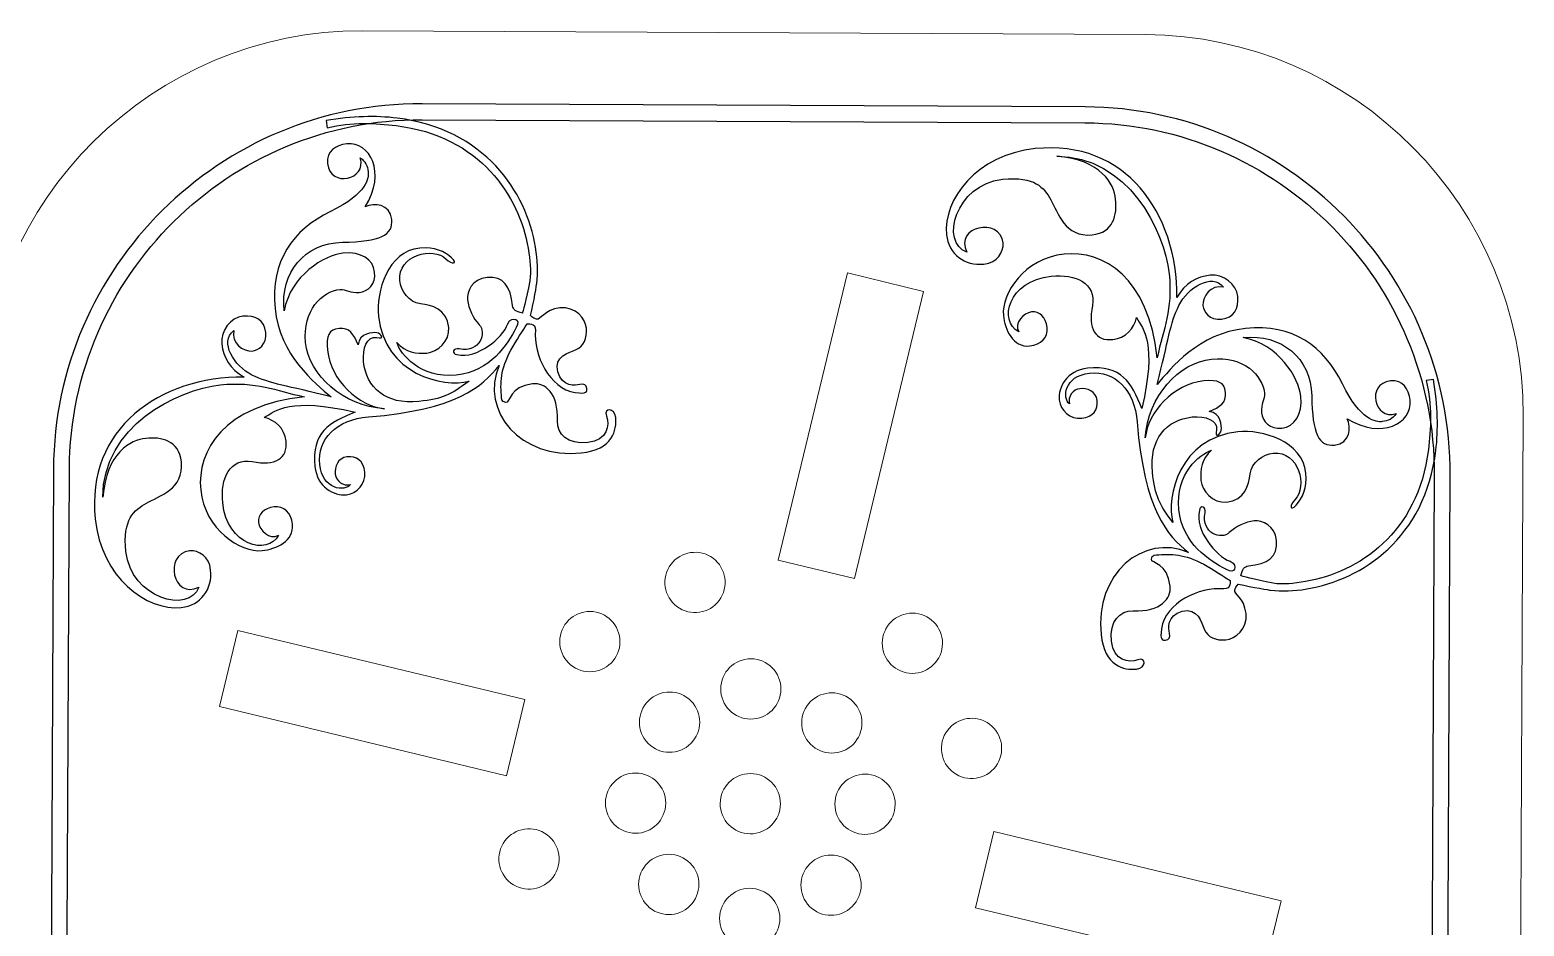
# Model space of a CAD drawing. Header units: millimetres. Extents: x -102 to 244, y -184 to 150.
# Drawn here: x -3.42 to 46.18, y -51.67 to -21.92 of the extents above; entities that cross this region are included whole.
import ezdxf

# ---------------------------------------------------------------- set-up
doc = ezdxf.new("R2010")
doc.units = ezdxf.units.MM
doc.header["$MEASUREMENT"] = 0
doc.layers.add('Layer 1', color=7, linetype='Continuous')

msp = doc.modelspace()

# ---------------------------------------------------------------- linework, layer by layer
at = {"layer": 'Layer 1', "color": 250, "lineweight": 20}
msp.add_open_spline([(-5.1623, -60.4871), (-5.1949, -67.4041), (0.4535, -73.1061), (7.3706, -73.1388), (7.3706, -73.1388), (7.3706, -73.1388), (33.3703, -73.2615), (33.3703, -73.2615), (33.3703, -73.2615), (40.2873, -73.2941), (45.9893, -67.6457), (46.022, -60.7286), (46.022, -60.7286), (46.022, -60.7286), (46.1447, -34.7289), (46.1447, -34.7289), (46.1447, -34.7289), (46.1773, -27.8119), (40.5289, -22.1099), (33.6118, -22.0772), (33.6118, -22.0772), (33.6118, -22.0772), (7.6121, -21.9545), (7.6121, -21.9545), (7.6121, -21.9545), (0.6951, -21.9219), (-5.0069, -27.5703), (-5.0396, -34.4874), (-5.0396, -34.4874), (-5.0396, -34.4874), (-5.1623, -60.4871), (-5.1623, -60.4871)], degree=3, knots=[0, 0, 0, 0, 0.1111111, 0.1111111, 0.1111111, 0.1111111, 0.2222222, 0.2222222, 0.2222222, 0.2222222, 0.3333333, 0.3333333, 0.3333333, 0.3333333, 0.4444444, 0.4444444, 0.4444444, 0.4444444, 0.5555556, 0.5555556, 0.5555556, 0.5555556, 0.6666667, 0.6666667, 0.6666667, 0.6666667, 0.7777778, 0.7777778, 0.7777778, 0.7777778, 1, 1, 1, 1], dxfattribs=at)
at = {"layer": 'Layer 1', "color": 155}
for points, knots in [([(9.5976, -24.3737), (9.5976, -24.3737), (31.6036, -24.4776), (31.6036, -24.4776), (31.6036, -24.4776), (34.9531, -24.4934), (37.9916, -25.8779), (40.1885, -28.0957), (40.1885, -28.0957), (42.3855, -30.3135), (43.7413, -33.365), (43.7255, -36.7144), (43.7255, -36.7144), (43.7255, -36.7144), (43.6216, -58.7204), (43.6216, -58.7204), (43.6216, -58.7204), (43.6058, -62.0698), (42.2213, -65.1083), (40.0035, -67.3053), (40.0035, -67.3053), (37.7857, -69.5023), (34.7342, -70.8581), (31.3848, -70.8423), (31.3848, -70.8423), (31.3848, -70.8423), (9.3788, -70.7384), (9.3788, -70.7384), (9.3788, -70.7384), (6.0294, -70.7226), (2.9909, -69.338), (0.7939, -67.1203), (0.7939, -67.1203), (-1.4031, -64.9025), (-2.7589, -61.851), (-2.7431, -58.5016), (-2.7431, -58.5016), (-2.7431, -58.5016), (-2.6392, -36.4956), (-2.6392, -36.4956), (-2.6392, -36.4956), (-2.6234, -33.1461), (-1.2388, -30.1076), (0.9789, -27.9107), (0.9789, -27.9107), (3.1967, -25.7137), (6.2482, -24.3579), (9.5976, -24.3737)], [0, 0, 0, 0, 0.0769231, 0.0769231, 0.0769231, 0.0769231, 0.1538462, 0.1538462, 0.1538462, 0.1538462, 0.2307692, 0.2307692, 0.2307692, 0.2307692, 0.3076923, 0.3076923, 0.3076923, 0.3076923, 0.3846154, 0.3846154, 0.3846154, 0.3846154, 0.4615385, 0.4615385, 0.4615385, 0.4615385, 0.5384615, 0.5384615, 0.5384615, 0.5384615, 0.6153846, 0.6153846, 0.6153846, 0.6153846, 0.6923077, 0.6923077, 0.6923077, 0.6923077, 0.7692308, 0.7692308, 0.7692308, 0.7692308, 0.8461538, 0.8461538, 0.8461538, 0.8461538, 1, 1, 1, 1]), ([(13.1766, -30.2572), (13.22, -29.8983), (13.1859, -29.5901), (13.1165, -29.1732), (13.1165, -29.1732), (12.9718, -28.3035), (12.5695, -27.3685), (11.8578, -26.6095), (11.8578, -26.6095), (11.1459, -25.8505), (10.1227, -25.2667), (8.7353, -25.0991), (8.7353, -25.0991), (8.0613, -25.0177), (7.2515, -24.9716), (6.4492, -25.1762), (6.4492, -25.1762), (6.4492, -25.1762), (6.4084, -24.9298), (6.4084, -24.9298), (6.4084, -24.9298), (7.285, -24.7838), (8.0685, -24.7669), (8.7648, -24.851), (8.7648, -24.851), (10.2172, -25.0264), (11.2906, -25.6401), (12.0394, -26.4383), (12.0394, -26.4383), (12.7881, -27.2367), (13.2109, -28.2191), (13.363, -29.1324), (13.363, -29.1324), (13.4363, -29.573), (13.4486, -29.96), (13.4026, -30.3415), (13.4026, -30.3415), (13.4026, -30.3415), (13.3105, -30.9667), (13.1989, -31.3997), (13.1989, -31.3997), (13.1989, -31.3997), (13.2553, -31.4794), (13.3927, -31.5242), (13.3927, -31.5242), (13.5302, -31.5702), (13.6493, -31.2082), (14.1743, -31.1534), (14.1743, -31.1534), (14.6991, -31.0991), (15.0181, -31.501), (15.0519, -31.8224), (15.0519, -31.8224), (15.0854, -32.1447), (14.9586, -32.4358), (14.7154, -32.5325), (14.7154, -32.5325), (14.4723, -32.6303), (13.9669, -32.7554), (14.1043, -33.271), (14.1043, -33.271), (14.2427, -33.7874), (14.6949, -33.7294), (14.8354, -33.6894), (14.8354, -33.6894), (14.9762, -33.6511), (15.0553, -33.7161), (15.0663, -33.8225), (15.0663, -33.8225), (15.0774, -33.9301), (15.0622, -34.017), (14.6824, -33.9587), (14.6824, -33.9587), (13.8102, -33.8277), (13.2995, -32.7162), (13.3581, -31.8891), (13.3581, -31.8891), (13.3764, -31.6371), (13.083, -31.6774), (13.083, -31.6772), (13.083, -31.6772), (13.0531, -31.7402), (12.8018, -32.1056), (12.6072, -32.438), (12.6072, -32.438), (12.2318, -33.0819), (12.1813, -33.5617), (12.2315, -34.0445), (12.2315, -34.0445), (12.2425, -34.1516), (12.2071, -34.2764), (12.378, -34.2946), (12.378, -34.2946), (12.5173, -34.3096), (12.4905, -33.7532), (13.2659, -33.6717), (13.2659, -33.6717), (13.6836, -33.6283), (14.1214, -33.9769), (14.0926, -34.9005), (14.0926, -34.9005), (14.0792, -35.3482), (14.4281, -35.6869), (15.0955, -35.6164), (15.0955, -35.6164), (15.7641, -35.547), (15.8193, -35.0353), (15.7167, -34.744), (15.7167, -34.744), (15.6143, -34.4531), (15.989, -34.4628), (16.0225, -34.7844), (16.0225, -34.7844), (16.0654, -35.1982), (15.9288, -35.8558), (14.8786, -35.9647), (14.8786, -35.9647), (12.8721, -36.1731), (11.5092, -34.5782), (12.1534, -33.0636), (12.1534, -33.0636), (11.5924, -33.764), (10.7412, -34.5298), (7.8206, -34.7678), (7.8206, -34.7678), (6.7441, -34.8555), (6.1118, -35.5007), (6.1996, -36.347), (6.1996, -36.347), (6.2876, -37.194), (7.0422, -37.261), (7.2214, -37.0128), (7.2214, -37.0128), (6.9759, -37.0865), (6.739, -36.8939), (6.7154, -36.6671), (6.7154, -36.6671), (6.6919, -36.4408), (6.7921, -36.1295), (7.1022, -36.0963), (7.1022, -36.0963), (7.4122, -36.0644), (7.6576, -36.2199), (7.6973, -36.6016), (7.6973, -36.6016), (7.7368, -36.9832), (7.4338, -37.3166), (7.088, -37.3525), (7.088, -37.3525), (6.6741, -37.3951), (6.1094, -37.104), (6.0378, -36.4122), (6.0378, -36.4122), (5.9211, -35.2908), (6.513, -34.9521), (7.3701, -34.6096), (7.3701, -34.6096), (5.2076, -34.1103), (4.7476, -34.5567), (4.3498, -34.7905), (4.3498, -34.7905), (4.7188, -34.8607), (5.0386, -35.1534), (5.082, -35.5709), (5.082, -35.5709), (5.1439, -36.1675), (4.7214, -36.3929), (3.9591, -36.2539), (3.9591, -36.2539), (3.2233, -36.1208), (2.8939, -36.7976), (2.9796, -37.6222), (2.9796, -37.6222), (3.127, -39.0424), (4.4808, -39.3832), (4.8274, -38.6964), (4.8274, -38.6964), (4.531, -38.8599), (4.1956, -38.5332), (4.1684, -38.2701), (4.1684, -38.2701), (4.1415, -38.0078), (4.348, -37.7938), (4.682, -37.7585), (4.682, -37.7585), (5.0161, -37.7242), (5.2556, -37.9409), (5.2965, -38.3342), (5.2965, -38.3342), (5.3548, -38.8947), (4.7488, -39.1576), (4.2836, -39.2052), (4.2836, -39.2052), (3.5678, -39.279), (2.3846, -38.5105), (2.2475, -37.1913), (2.2475, -37.1913), (2.1133, -35.8969), (3.0229, -34.3798), (5.6894, -34.1029), (5.6894, -34.1029), (4.7273, -33.895), (4.0977, -33.5817), (2.8985, -33.7052), (2.8985, -33.7052), (1.466, -33.8536), (-1.0097, -35.0887), (-1.0007, -37.4383), (-1.0007, -37.4383), (-0.8829, -35.9609), (-0.0773, -35.5339), (0.4238, -35.4816), (0.4238, -35.4816), (0.9368, -35.4284), (1.5334, -35.5415), (1.6084, -36.2629), (1.6084, -36.2629), (1.7032, -37.1756), (0.8572, -37.3909), (0.4482, -37.6315), (0.4482, -37.6315), (0.0393, -37.8729), (-0.3481, -38.1489), (-0.2351, -39.2403), (-0.2351, -39.2403), (-0.074, -40.7899), (1.881, -41.3253), (2.1845, -40.4179), (2.1845, -40.4179), (1.3277, -40.8626), (1.0028, -39.3112), (1.8794, -39.2195), (1.8794, -39.2195), (2.1836, -39.1881), (2.5316, -39.4051), (2.5782, -39.8524), (2.5782, -39.8524), (2.6443, -40.4907), (2.2478, -41.0263), (1.6036, -41.093), (1.6036, -41.093), (0.4464, -41.2135), (-1.0492, -40.1093), (-1.2523, -38.1516), (-1.2523, -38.1516), (-1.5635, -35.156), (0.88, -33.428), (3.6918, -33.4476), (3.6918, -33.4476), (3.2063, -33.1847), (2.996, -32.7852), (2.9501, -32.3432), (2.9501, -32.3432), (2.9044, -31.9018), (3.2452, -31.469), (3.6507, -31.4261), (3.6507, -31.4261), (4.0565, -31.3841), (4.3638, -31.5578), (4.406, -31.9631), (4.406, -31.9631), (4.4481, -32.3684), (4.1664, -32.5615), (3.9575, -32.5821), (3.9575, -32.5821), (3.6533, -32.6138), (3.2603, -32.3112), (3.3447, -31.9043), (3.3447, -31.9043), (2.859, -32.28), (3.3583, -33.0798), (3.9499, -33.3791), (3.9499, -33.3791), (4.5419, -33.6791), (5.126, -33.728), (6.5755, -34.1014), (6.5755, -34.1014), (6.0401, -33.6502), (4.8765, -32.7229), (4.715, -31.1652), (4.715, -31.1652), (4.5532, -29.608), (5.3119, -28.5527), (6.5522, -27.9534), (6.5522, -27.9534), (7.7926, -27.3543), (7.8281, -26.827), (7.8076, -26.6293), (7.8076, -26.6293), (7.7874, -26.4327), (7.7186, -26.2958), (7.5424, -26.1684), (7.5424, -26.1684), (7.7784, -26.9018), (6.5446, -27.1828), (6.4585, -26.3532), (6.4585, -26.3532), (6.4157, -25.9417), (6.7212, -25.7473), (7.097, -25.7084), (7.097, -25.7084), (7.864, -25.6285), (8.421, -26.6465), (7.7117, -27.7965), (7.7117, -27.7965), (7.999, -27.6587), (8.5325, -27.6882), (8.5868, -28.2122), (8.5868, -28.2122), (8.6416, -28.7375), (8.2176, -28.9511), (6.9534, -28.9728), (6.9534, -28.9728), (5.6897, -28.9955), (4.8878, -29.9834), (5.019, -31.248), (5.019, -31.248), (5.2234, -30.0812), (6.3585, -29.3966), (6.9666, -29.3335), (6.9666, -29.3335), (7.5754, -29.2704), (7.9785, -29.5546), (8.0208, -29.9594), (8.0208, -29.9594), (8.063, -30.3651), (7.8108, -30.6084), (7.5124, -30.6392), (7.5124, -30.6392), (7.2144, -30.67), (7.0656, -30.5173), (6.8746, -30.5371), (6.8746, -30.5371), (6.2821, -30.5985), (5.6209, -31.2385), (5.7308, -32.2956), (5.7308, -32.2956), (5.8432, -33.3788), (6.9722, -34.417), (8.3469, -34.4961), (8.3469, -34.4961), (7.5026, -34.4167), (6.5621, -33.567), (6.4573, -32.5577), (6.4573, -32.5577), (6.4077, -32.0808), (6.5062, -31.8657), (6.8403, -31.8304), (6.8403, -31.8304), (7.1744, -31.7963), (7.3302, -32.0212), (7.4761, -32.3796), (7.4761, -32.3796), (7.5068, -31.9784), (7.9627, -31.9565), (8.0974, -31.9774), (8.0974, -31.9774), (8.2325, -31.9995), (8.386, -32.2009), (8.078, -32.1362), (8.078, -32.1362), (7.7696, -32.0721), (7.6105, -32.5116), (7.6547, -32.9401), (7.6547, -32.9401), (7.7432, -33.7908), (8.3783, -34.3729), (9.4919, -34.2568), (9.4919, -34.2568), (10.2791, -34.1751), (10.5425, -34.0391), (11.1578, -33.5772), (11.1578, -33.5772), (10.2952, -33.8246), (8.3473, -33.3379), (8.1494, -31.4294), (8.1494, -31.4294), (8.0639, -30.6063), (8.4563, -29.2761), (9.5179, -29.1647), (9.5179, -29.1647), (10.019, -29.1127), (10.3384, -29.286), (10.5765, -29.4893), (10.5765, -29.4893), (10.8152, -29.6939), (10.575, -29.7072), (10.4001, -29.5318), (10.4001, -29.5318), (9.9651, -29.097), (8.7706, -29.4017), (8.8583, -30.2465), (8.8583, -30.2465), (8.8933, -30.5804), (9.1631, -30.9752), (9.5416, -31.0192), (9.5416, -31.0192), (9.9202, -31.0649), (10.4135, -31.1705), (10.479, -31.8026), (10.479, -31.8026), (10.5262, -32.2561), (10.105, -32.6135), (9.7591, -32.6494), (9.7591, -32.6494), (9.4132, -32.685), (9.0453, -32.6274), (8.7577, -32.2948), (8.7577, -32.2948), (8.883, -32.6918), (9.5345, -33.5056), (10.7273, -33.3804), (10.7273, -33.3804), (11.8742, -33.2618), (12.4151, -32.3815), (12.7214, -31.7986), (12.7214, -31.7986), (12.8024, -31.6458), (12.7816, -31.5643), (12.7064, -31.5348), (12.7064, -31.5348), (12.6312, -31.5068), (12.5107, -31.5079), (12.4443, -31.683), (12.4443, -31.683), (12.2679, -32.1515), (11.4325, -32.8542), (10.7535, -32.7026), (10.7535, -32.7026), (10.568, -32.6615), (10.6214, -32.4757), (10.8302, -32.5137), (10.8302, -32.5137), (11.5404, -32.645), (11.7361, -31.9584), (11.4946, -31.7091), (11.4946, -31.7091), (11.2921, -31.5012), (11.1368, -31.1678), (11.1069, -30.8812), (11.1069, -30.8812), (11.0793, -30.6149), (11.2485, -30.192), (11.7536, -30.1388), (11.7536, -30.1388), (12.3063, -30.0818), (12.5327, -30.4437), (12.5985, -31.0759), (12.5985, -31.0759), (12.6123, -31.2076), (12.7163, -31.2817), (12.9253, -31.3201), (12.9253, -31.3201), (12.9253, -31.3201), (13.049, -30.8856), (13.1766, -30.2572)], [0, 0, 0, 0, 0.0086957, 0.0086957, 0.0086957, 0.0086957, 0.0173913, 0.0173913, 0.0173913, 0.0173913, 0.026087, 0.026087, 0.026087, 0.026087, 0.0347826, 0.0347826, 0.0347826, 0.0347826, 0.0434783, 0.0434783, 0.0434783, 0.0434783, 0.0521739, 0.0521739, 0.0521739, 0.0521739, 0.0608696, 0.0608696, 0.0608696, 0.0608696, 0.0695652, 0.0695652, 0.0695652, 0.0695652, 0.0782609, 0.0782609, 0.0782609, 0.0782609, 0.0869565, 0.0869565, 0.0869565, 0.0869565, 0.0956522, 0.0956522, 0.0956522, 0.0956522, 0.1043478, 0.1043478, 0.1043478, 0.1043478, 0.1130435, 0.1130435, 0.1130435, 0.1130435, 0.1217391, 0.1217391, 0.1217391, 0.1217391, 0.1304348, 0.1304348, 0.1304348, 0.1304348, 0.1391304, 0.1391304, 0.1391304, 0.1391304, 0.1478261, 0.1478261, 0.1478261, 0.1478261, 0.1565217, 0.1565217, 0.1565217, 0.1565217, 0.1652174, 0.1652174, 0.1652174, 0.1652174, 0.173913, 0.173913, 0.173913, 0.173913, 0.1826087, 0.1826087, 0.1826087, 0.1826087, 0.1913043, 0.1913043, 0.1913043, 0.1913043, 0.2, 0.2, 0.2, 0.2, 0.2086957, 0.2086957, 0.2086957, 0.2086957, 0.2173913, 0.2173913, 0.2173913, 0.2173913, 0.226087, 0.226087, 0.226087, 0.226087, 0.2347826, 0.2347826, 0.2347826, 0.2347826, 0.2434783, 0.2434783, 0.2434783, 0.2434783, 0.2521739, 0.2521739, 0.2521739, 0.2521739, 0.2608696, 0.2608696, 0.2608696, 0.2608696, 0.2695652, 0.2695652, 0.2695652, 0.2695652, 0.2782609, 0.2782609, 0.2782609, 0.2782609, 0.2869565, 0.2869565, 0.2869565, 0.2869565, 0.2956522, 0.2956522, 0.2956522, 0.2956522, 0.3043478, 0.3043478, 0.3043478, 0.3043478, 0.3130435, 0.3130435, 0.3130435, 0.3130435, 0.3217391, 0.3217391, 0.3217391, 0.3217391, 0.3304348, 0.3304348, 0.3304348, 0.3304348, 0.3391304, 0.3391304, 0.3391304, 0.3391304, 0.3478261, 0.3478261, 0.3478261, 0.3478261, 0.3565217, 0.3565217, 0.3565217, 0.3565217, 0.3652174, 0.3652174, 0.3652174, 0.3652174, 0.373913, 0.373913, 0.373913, 0.373913, 0.3826087, 0.3826087, 0.3826087, 0.3826087, 0.3913043, 0.3913043, 0.3913043, 0.3913043, 0.4, 0.4, 0.4, 0.4, 0.4086957, 0.4086957, 0.4086957, 0.4086957, 0.4173913, 0.4173913, 0.4173913, 0.4173913, 0.426087, 0.426087, 0.426087, 0.426087, 0.4347826, 0.4347826, 0.4347826, 0.4347826, 0.4434783, 0.4434783, 0.4434783, 0.4434783, 0.4521739, 0.4521739, 0.4521739, 0.4521739, 0.4608696, 0.4608696, 0.4608696, 0.4608696, 0.4695652, 0.4695652, 0.4695652, 0.4695652, 0.4782609, 0.4782609, 0.4782609, 0.4782609, 0.4869565, 0.4869565, 0.4869565, 0.4869565, 0.4956522, 0.4956522, 0.4956522, 0.4956522, 0.5043478, 0.5043478, 0.5043478, 0.5043478, 0.5130435, 0.5130435, 0.5130435, 0.5130435, 0.5217391, 0.5217391, 0.5217391, 0.5217391, 0.5304348, 0.5304348, 0.5304348, 0.5304348, 0.5391304, 0.5391304, 0.5391304, 0.5391304, 0.5478261, 0.5478261, 0.5478261, 0.5478261, 0.5565217, 0.5565217, 0.5565217, 0.5565217, 0.5652174, 0.5652174, 0.5652174, 0.5652174, 0.573913, 0.573913, 0.573913, 0.573913, 0.5826087, 0.5826087, 0.5826087, 0.5826087, 0.5913043, 0.5913043, 0.5913043, 0.5913043, 0.6, 0.6, 0.6, 0.6, 0.6086957, 0.6086957, 0.6086957, 0.6086957, 0.6173913, 0.6173913, 0.6173913, 0.6173913, 0.626087, 0.626087, 0.626087, 0.626087, 0.6347826, 0.6347826, 0.6347826, 0.6347826, 0.6434783, 0.6434783, 0.6434783, 0.6434783, 0.6521739, 0.6521739, 0.6521739, 0.6521739, 0.6608696, 0.6608696, 0.6608696, 0.6608696, 0.6695652, 0.6695652, 0.6695652, 0.6695652, 0.6782609, 0.6782609, 0.6782609, 0.6782609, 0.6869565, 0.6869565, 0.6869565, 0.6869565, 0.6956522, 0.6956522, 0.6956522, 0.6956522, 0.7043478, 0.7043478, 0.7043478, 0.7043478, 0.7130435, 0.7130435, 0.7130435, 0.7130435, 0.7217391, 0.7217391, 0.7217391, 0.7217391, 0.7304348, 0.7304348, 0.7304348, 0.7304348, 0.7391304, 0.7391304, 0.7391304, 0.7391304, 0.7478261, 0.7478261, 0.7478261, 0.7478261, 0.7565217, 0.7565217, 0.7565217, 0.7565217, 0.7652174, 0.7652174, 0.7652174, 0.7652174, 0.773913, 0.773913, 0.773913, 0.773913, 0.7826087, 0.7826087, 0.7826087, 0.7826087, 0.7913043, 0.7913043, 0.7913043, 0.7913043, 0.8, 0.8, 0.8, 0.8, 0.8086957, 0.8086957, 0.8086957, 0.8086957, 0.8173913, 0.8173913, 0.8173913, 0.8173913, 0.826087, 0.826087, 0.826087, 0.826087, 0.8347826, 0.8347826, 0.8347826, 0.8347826, 0.8434783, 0.8434783, 0.8434783, 0.8434783, 0.8521739, 0.8521739, 0.8521739, 0.8521739, 0.8608696, 0.8608696, 0.8608696, 0.8608696, 0.8695652, 0.8695652, 0.8695652, 0.8695652, 0.8782609, 0.8782609, 0.8782609, 0.8782609, 0.8869565, 0.8869565, 0.8869565, 0.8869565, 0.8956522, 0.8956522, 0.8956522, 0.8956522, 0.9043478, 0.9043478, 0.9043478, 0.9043478, 0.9130435, 0.9130435, 0.9130435, 0.9130435, 0.9217391, 0.9217391, 0.9217391, 0.9217391, 0.9304348, 0.9304348, 0.9304348, 0.9304348, 0.9391304, 0.9391304, 0.9391304, 0.9391304, 0.9478261, 0.9478261, 0.9478261, 0.9478261, 0.9565217, 0.9565217, 0.9565217, 0.9565217, 0.9652174, 0.9652174, 0.9652174, 0.9652174, 0.973913, 0.973913, 0.973913, 0.973913, 0.9826087, 0.9826087, 0.9826087, 0.9826087, 1, 1, 1, 1]), ([(31.6011, -25.0068), (31.6011, -25.0068), (9.5951, -24.9029), (9.5951, -24.9029), (9.5951, -24.9029), (6.3916, -24.8878), (3.4728, -26.1847), (1.3512, -28.2864), (1.3512, -28.2864), (-0.7705, -30.3882), (-2.0949, -33.2945), (-2.11, -36.4981), (-2.11, -36.4981), (-2.11, -36.4981), (-2.2139, -58.5041), (-2.2139, -58.5041), (-2.2139, -58.5041), (-2.229, -61.7076), (-0.9321, -64.6264), (1.1697, -66.748), (1.1697, -66.748), (3.2714, -68.8697), (6.1777, -70.1941), (9.3813, -70.2092), (9.3813, -70.2092), (9.3813, -70.2092), (31.3873, -70.3131), (31.3873, -70.3131), (31.3873, -70.3131), (34.5908, -70.3282), (37.5096, -69.0313), (39.6312, -66.9295), (39.6312, -66.9295), (41.7529, -64.8278), (43.0773, -61.9215), (43.0924, -58.7179), (43.0924, -58.7179), (43.0924, -58.7179), (43.1963, -36.7119), (43.1963, -36.7119), (43.1963, -36.7119), (43.2114, -33.5084), (41.9145, -30.5896), (39.8127, -28.468), (39.8127, -28.468), (37.711, -26.3463), (34.8047, -25.0219), (31.6011, -25.0068)], [0, 0, 0, 0, 0.0769231, 0.0769231, 0.0769231, 0.0769231, 0.1538462, 0.1538462, 0.1538462, 0.1538462, 0.2307692, 0.2307692, 0.2307692, 0.2307692, 0.3076923, 0.3076923, 0.3076923, 0.3076923, 0.3846154, 0.3846154, 0.3846154, 0.3846154, 0.4615385, 0.4615385, 0.4615385, 0.4615385, 0.5384615, 0.5384615, 0.5384615, 0.5384615, 0.6153846, 0.6153846, 0.6153846, 0.6153846, 0.6923077, 0.6923077, 0.6923077, 0.6923077, 0.7692308, 0.7692308, 0.7692308, 0.7692308, 0.8461538, 0.8461538, 0.8461538, 0.8461538, 1, 1, 1, 1]), ([(37.842, -40.2934), (38.2009, -40.3368), (38.5091, -40.3027), (38.926, -40.2333), (38.926, -40.2333), (39.7957, -40.0885), (40.7307, -39.6863), (41.4897, -38.9745), (41.4897, -38.9745), (42.2487, -38.2627), (42.8325, -37.2395), (43.0001, -35.852), (43.0001, -35.852), (43.0815, -35.1781), (43.1276, -34.3683), (42.923, -33.566), (42.923, -33.566), (42.923, -33.566), (43.1694, -33.5252), (43.1694, -33.5252), (43.1694, -33.5252), (43.3154, -34.4017), (43.3322, -35.1853), (43.2482, -35.8816), (43.2482, -35.8816), (43.0728, -37.334), (42.4591, -38.4074), (41.6609, -39.1562), (41.6609, -39.1562), (40.8625, -39.9049), (39.8801, -40.3277), (38.9668, -40.4798), (38.9668, -40.4798), (38.5262, -40.5531), (38.1392, -40.5654), (37.7577, -40.5194), (37.7577, -40.5194), (37.7577, -40.5194), (37.1325, -40.4273), (36.6995, -40.3157), (36.6995, -40.3157), (36.6995, -40.3157), (36.6198, -40.3721), (36.575, -40.5095), (36.575, -40.5095), (36.529, -40.647), (36.891, -40.7661), (36.9458, -41.2911), (36.9458, -41.2911), (37.0001, -41.8159), (36.5982, -42.1349), (36.2768, -42.1687), (36.2768, -42.1687), (35.9545, -42.2022), (35.6634, -42.0753), (35.5667, -41.8321), (35.5667, -41.8321), (35.4689, -41.5891), (35.3438, -41.0837), (34.8282, -41.2211), (34.8282, -41.2211), (34.3118, -41.3595), (34.3698, -41.8117), (34.4098, -41.9522), (34.4098, -41.9522), (34.4481, -42.093), (34.3831, -42.1721), (34.2767, -42.1831), (34.2767, -42.1831), (34.1691, -42.1942), (34.0822, -42.1789), (34.1405, -41.7992), (34.1405, -41.7992), (34.2715, -40.927), (35.383, -40.4163), (36.2101, -40.4749), (36.2101, -40.4749), (36.4621, -40.4932), (36.4218, -40.1998), (36.422, -40.1998), (36.422, -40.1998), (36.359, -40.1699), (35.9936, -39.9186), (35.6612, -39.724), (35.6612, -39.724), (35.0173, -39.3486), (34.5375, -39.298), (34.0547, -39.3483), (34.0547, -39.3483), (33.9476, -39.3593), (33.8228, -39.3239), (33.8046, -39.4948), (33.8046, -39.4948), (33.7896, -39.6341), (34.346, -39.6073), (34.4275, -40.3826), (34.4275, -40.3826), (34.4709, -40.8004), (34.1223, -41.2382), (33.1987, -41.2094), (33.1987, -41.2094), (32.751, -41.196), (32.4123, -41.5449), (32.4828, -42.2123), (32.4828, -42.2123), (32.5522, -42.8809), (33.0639, -42.9361), (33.3552, -42.8335), (33.3552, -42.8335), (33.6461, -42.7311), (33.6364, -43.1058), (33.3148, -43.1393), (33.3148, -43.1393), (32.901, -43.1822), (32.2434, -43.0455), (32.1345, -41.9954), (32.1345, -41.9954), (31.9261, -39.9889), (33.521, -38.626), (35.0356, -39.2702), (35.0356, -39.2702), (34.3352, -38.7092), (33.5694, -37.858), (33.3314, -34.9374), (33.3314, -34.9374), (33.2437, -33.8609), (32.5985, -33.2286), (31.7522, -33.3164), (31.7522, -33.3164), (30.9052, -33.4044), (30.8382, -34.159), (31.0864, -34.3382), (31.0864, -34.3382), (31.0127, -34.0927), (31.2053, -33.8558), (31.4321, -33.8322), (31.4321, -33.8322), (31.6584, -33.8087), (31.9697, -33.9089), (32.0029, -34.2189), (32.0029, -34.2189), (32.0348, -34.529), (31.8793, -34.7744), (31.4976, -34.8141), (31.4976, -34.8141), (31.116, -34.8536), (30.7826, -34.5506), (30.7467, -34.2047), (30.7467, -34.2047), (30.7041, -33.7909), (30.9952, -33.2262), (31.687, -33.1546), (31.687, -33.1546), (32.8084, -33.0379), (33.1471, -33.6298), (33.4896, -34.4869), (33.4896, -34.4869), (33.9889, -32.3244), (33.5425, -31.8644), (33.3087, -31.4666), (33.3087, -31.4666), (33.2385, -31.8356), (32.9458, -32.1554), (32.5283, -32.1988), (32.5283, -32.1988), (31.9317, -32.2607), (31.7063, -31.8381), (31.8453, -31.0759), (31.8453, -31.0759), (31.9784, -30.3401), (31.3016, -30.0107), (30.477, -30.0964), (30.477, -30.0964), (29.0568, -30.2438), (28.716, -31.5976), (29.4028, -31.9442), (29.4028, -31.9442), (29.2393, -31.6478), (29.566, -31.3124), (29.8291, -31.2852), (29.8291, -31.2852), (30.0914, -31.2583), (30.3054, -31.4648), (30.3407, -31.7988), (30.3407, -31.7988), (30.375, -32.1329), (30.1583, -32.3724), (29.765, -32.4133), (29.765, -32.4133), (29.2045, -32.4716), (28.9416, -31.8656), (28.894, -31.4004), (28.894, -31.4004), (28.8202, -30.6846), (29.5887, -29.5014), (30.9079, -29.3643), (30.9079, -29.3643), (32.2023, -29.2301), (33.7194, -30.1397), (33.9963, -32.8062), (33.9963, -32.8062), (34.2042, -31.8441), (34.5175, -31.2145), (34.394, -30.0153), (34.394, -30.0153), (34.2456, -28.5828), (33.0105, -26.1071), (30.6609, -26.1161), (30.6609, -26.1161), (32.1383, -26.2339), (32.5653, -27.0395), (32.6176, -27.5406), (32.6176, -27.5406), (32.6708, -28.0536), (32.5577, -28.6502), (31.8363, -28.7252), (31.8363, -28.7252), (30.9236, -28.82), (30.7083, -27.974), (30.4677, -27.565), (30.4677, -27.565), (30.2262, -27.1561), (29.9503, -26.7687), (28.8589, -26.8817), (28.8589, -26.8817), (27.3093, -27.0428), (26.7739, -28.9978), (27.6813, -29.3013), (27.6813, -29.3013), (27.2366, -28.4445), (28.788, -28.1196), (28.8797, -28.9962), (28.8797, -28.9962), (28.9111, -29.3004), (28.6941, -29.6484), (28.2468, -29.695), (28.2468, -29.695), (27.6085, -29.7611), (27.0729, -29.3646), (27.0062, -28.7204), (27.0062, -28.7204), (26.8857, -27.5632), (27.9899, -26.0676), (29.9476, -25.8645), (29.9476, -25.8645), (32.9432, -25.5533), (34.6712, -27.9968), (34.6516, -30.8086), (34.6516, -30.8086), (34.9145, -30.3231), (35.314, -30.1128), (35.756, -30.0669), (35.756, -30.0669), (36.1974, -30.0212), (36.6302, -30.362), (36.6731, -30.7675), (36.6731, -30.7675), (36.7151, -31.1733), (36.5414, -31.4806), (36.1361, -31.5228), (36.1361, -31.5228), (35.7308, -31.5649), (35.5377, -31.2832), (35.5171, -31.0743), (35.5171, -31.0743), (35.4854, -30.7701), (35.788, -30.3771), (36.1949, -30.4615), (36.1949, -30.4615), (35.8192, -29.9758), (35.0194, -30.4751), (34.7201, -31.0667), (34.7201, -31.0667), (34.4201, -31.6587), (34.3712, -32.2428), (33.9978, -33.6923), (33.9978, -33.6923), (34.449, -33.1569), (35.3763, -31.9933), (36.934, -31.8318), (36.934, -31.8318), (38.4912, -31.67), (39.5465, -32.4287), (40.1458, -33.669), (40.1458, -33.669), (40.7449, -34.9094), (41.2722, -34.9449), (41.4699, -34.9244), (41.4699, -34.9244), (41.6665, -34.9042), (41.8034, -34.8354), (41.9308, -34.6592), (41.9308, -34.6592), (41.1974, -34.8952), (40.9164, -33.6613), (41.746, -33.5753), (41.746, -33.5753), (42.1575, -33.5325), (42.3519, -33.838), (42.3908, -34.2138), (42.3908, -34.2138), (42.4707, -34.9808), (41.4526, -35.5378), (40.3027, -34.8285), (40.3027, -34.8285), (40.4405, -35.1158), (40.411, -35.6493), (39.887, -35.7036), (39.887, -35.7036), (39.3617, -35.7584), (39.1481, -35.3344), (39.1264, -34.0702), (39.1264, -34.0702), (39.1037, -32.8065), (38.1158, -32.0046), (36.8512, -32.1358), (36.8512, -32.1358), (38.018, -32.3402), (38.7026, -33.4752), (38.7657, -34.0834), (38.7657, -34.0834), (38.8288, -34.6922), (38.5446, -35.0953), (38.1398, -35.1376), (38.1398, -35.1376), (37.7341, -35.1798), (37.4908, -34.9276), (37.46, -34.6292), (37.46, -34.6292), (37.4292, -34.3312), (37.5819, -34.1823), (37.5621, -33.9914), (37.5621, -33.9914), (37.5007, -33.3989), (36.8607, -32.7377), (35.8036, -32.8476), (35.8036, -32.8476), (34.7204, -32.96), (33.6822, -34.089), (33.6031, -35.4637), (33.6031, -35.4637), (33.6825, -34.6194), (34.5322, -33.6789), (35.5415, -33.5741), (35.5415, -33.5741), (36.0184, -33.5245), (36.2335, -33.623), (36.2688, -33.957), (36.2688, -33.957), (36.3029, -34.2912), (36.078, -34.447), (35.7196, -34.5929), (35.7196, -34.5929), (36.1208, -34.6236), (36.1427, -35.0795), (36.1218, -35.2142), (36.1218, -35.2142), (36.0997, -35.3493), (35.8983, -35.5028), (35.963, -35.1948), (35.963, -35.1948), (36.0271, -34.8864), (35.5876, -34.7273), (35.1591, -34.7715), (35.1591, -34.7715), (34.3084, -34.86), (33.7263, -35.4951), (33.8424, -36.6086), (33.8424, -36.6086), (33.9241, -37.3959), (34.0601, -37.6593), (34.522, -38.2746), (34.522, -38.2746), (34.2746, -37.412), (34.7613, -35.4641), (36.6698, -35.2662), (36.6698, -35.2662), (37.4929, -35.1807), (38.8231, -35.5731), (38.9345, -36.6347), (38.9345, -36.6347), (38.9865, -37.1358), (38.8132, -37.4552), (38.6099, -37.6933), (38.6099, -37.6933), (38.4053, -37.932), (38.392, -37.6918), (38.5674, -37.5169), (38.5674, -37.5169), (39.0022, -37.0819), (38.6975, -35.8874), (37.8527, -35.9751), (37.8527, -35.9751), (37.5188, -36.0101), (37.124, -36.2799), (37.08, -36.6583), (37.08, -36.6583), (37.0343, -37.037), (36.9287, -37.5303), (36.2966, -37.5957), (36.2966, -37.5957), (35.8431, -37.643), (35.4857, -37.2217), (35.4498, -36.8759), (35.4498, -36.8759), (35.4142, -36.53), (35.4718, -36.1621), (35.8044, -35.8745), (35.8044, -35.8745), (35.4074, -35.9998), (34.5936, -36.6513), (34.7188, -37.8441), (34.7188, -37.8441), (34.8374, -38.991), (35.7177, -39.5319), (36.3006, -39.8382), (36.3006, -39.8382), (36.4534, -39.9192), (36.5349, -39.8984), (36.5644, -39.8232), (36.5644, -39.8232), (36.5924, -39.748), (36.5913, -39.6275), (36.4162, -39.5611), (36.4162, -39.5611), (35.9477, -39.3847), (35.245, -38.5493), (35.3966, -37.8703), (35.3966, -37.8703), (35.4377, -37.6848), (35.6235, -37.7382), (35.5855, -37.947), (35.5855, -37.947), (35.4542, -38.6572), (36.1408, -38.8529), (36.3901, -38.6114), (36.3901, -38.6114), (36.598, -38.4089), (36.9314, -38.2536), (37.218, -38.2236), (37.218, -38.2236), (37.4843, -38.1961), (37.9072, -38.3653), (37.9604, -38.8704), (37.9604, -38.8704), (38.0174, -39.4231), (37.6555, -39.6495), (37.0233, -39.7153), (37.0233, -39.7153), (36.8916, -39.7291), (36.8175, -39.8331), (36.7791, -40.0421), (36.7791, -40.0421), (36.7791, -40.0421), (37.2136, -40.1658), (37.842, -40.2934)], [0, 0, 0, 0, 0.0086957, 0.0086957, 0.0086957, 0.0086957, 0.0173913, 0.0173913, 0.0173913, 0.0173913, 0.026087, 0.026087, 0.026087, 0.026087, 0.0347826, 0.0347826, 0.0347826, 0.0347826, 0.0434783, 0.0434783, 0.0434783, 0.0434783, 0.0521739, 0.0521739, 0.0521739, 0.0521739, 0.0608696, 0.0608696, 0.0608696, 0.0608696, 0.0695652, 0.0695652, 0.0695652, 0.0695652, 0.0782609, 0.0782609, 0.0782609, 0.0782609, 0.0869565, 0.0869565, 0.0869565, 0.0869565, 0.0956522, 0.0956522, 0.0956522, 0.0956522, 0.1043478, 0.1043478, 0.1043478, 0.1043478, 0.1130435, 0.1130435, 0.1130435, 0.1130435, 0.1217391, 0.1217391, 0.1217391, 0.1217391, 0.1304348, 0.1304348, 0.1304348, 0.1304348, 0.1391304, 0.1391304, 0.1391304, 0.1391304, 0.1478261, 0.1478261, 0.1478261, 0.1478261, 0.1565217, 0.1565217, 0.1565217, 0.1565217, 0.1652174, 0.1652174, 0.1652174, 0.1652174, 0.173913, 0.173913, 0.173913, 0.173913, 0.1826087, 0.1826087, 0.1826087, 0.1826087, 0.1913043, 0.1913043, 0.1913043, 0.1913043, 0.2, 0.2, 0.2, 0.2, 0.2086957, 0.2086957, 0.2086957, 0.2086957, 0.2173913, 0.2173913, 0.2173913, 0.2173913, 0.226087, 0.226087, 0.226087, 0.226087, 0.2347826, 0.2347826, 0.2347826, 0.2347826, 0.2434783, 0.2434783, 0.2434783, 0.2434783, 0.2521739, 0.2521739, 0.2521739, 0.2521739, 0.2608696, 0.2608696, 0.2608696, 0.2608696, 0.2695652, 0.2695652, 0.2695652, 0.2695652, 0.2782609, 0.2782609, 0.2782609, 0.2782609, 0.2869565, 0.2869565, 0.2869565, 0.2869565, 0.2956522, 0.2956522, 0.2956522, 0.2956522, 0.3043478, 0.3043478, 0.3043478, 0.3043478, 0.3130435, 0.3130435, 0.3130435, 0.3130435, 0.3217391, 0.3217391, 0.3217391, 0.3217391, 0.3304348, 0.3304348, 0.3304348, 0.3304348, 0.3391304, 0.3391304, 0.3391304, 0.3391304, 0.3478261, 0.3478261, 0.3478261, 0.3478261, 0.3565217, 0.3565217, 0.3565217, 0.3565217, 0.3652174, 0.3652174, 0.3652174, 0.3652174, 0.373913, 0.373913, 0.373913, 0.373913, 0.3826087, 0.3826087, 0.3826087, 0.3826087, 0.3913043, 0.3913043, 0.3913043, 0.3913043, 0.4, 0.4, 0.4, 0.4, 0.4086957, 0.4086957, 0.4086957, 0.4086957, 0.4173913, 0.4173913, 0.4173913, 0.4173913, 0.426087, 0.426087, 0.426087, 0.426087, 0.4347826, 0.4347826, 0.4347826, 0.4347826, 0.4434783, 0.4434783, 0.4434783, 0.4434783, 0.4521739, 0.4521739, 0.4521739, 0.4521739, 0.4608696, 0.4608696, 0.4608696, 0.4608696, 0.4695652, 0.4695652, 0.4695652, 0.4695652, 0.4782609, 0.4782609, 0.4782609, 0.4782609, 0.4869565, 0.4869565, 0.4869565, 0.4869565, 0.4956522, 0.4956522, 0.4956522, 0.4956522, 0.5043478, 0.5043478, 0.5043478, 0.5043478, 0.5130435, 0.5130435, 0.5130435, 0.5130435, 0.5217391, 0.5217391, 0.5217391, 0.5217391, 0.5304348, 0.5304348, 0.5304348, 0.5304348, 0.5391304, 0.5391304, 0.5391304, 0.5391304, 0.5478261, 0.5478261, 0.5478261, 0.5478261, 0.5565217, 0.5565217, 0.5565217, 0.5565217, 0.5652174, 0.5652174, 0.5652174, 0.5652174, 0.573913, 0.573913, 0.573913, 0.573913, 0.5826087, 0.5826087, 0.5826087, 0.5826087, 0.5913043, 0.5913043, 0.5913043, 0.5913043, 0.6, 0.6, 0.6, 0.6, 0.6086957, 0.6086957, 0.6086957, 0.6086957, 0.6173913, 0.6173913, 0.6173913, 0.6173913, 0.626087, 0.626087, 0.626087, 0.626087, 0.6347826, 0.6347826, 0.6347826, 0.6347826, 0.6434783, 0.6434783, 0.6434783, 0.6434783, 0.6521739, 0.6521739, 0.6521739, 0.6521739, 0.6608696, 0.6608696, 0.6608696, 0.6608696, 0.6695652, 0.6695652, 0.6695652, 0.6695652, 0.6782609, 0.6782609, 0.6782609, 0.6782609, 0.6869565, 0.6869565, 0.6869565, 0.6869565, 0.6956522, 0.6956522, 0.6956522, 0.6956522, 0.7043478, 0.7043478, 0.7043478, 0.7043478, 0.7130435, 0.7130435, 0.7130435, 0.7130435, 0.7217391, 0.7217391, 0.7217391, 0.7217391, 0.7304348, 0.7304348, 0.7304348, 0.7304348, 0.7391304, 0.7391304, 0.7391304, 0.7391304, 0.7478261, 0.7478261, 0.7478261, 0.7478261, 0.7565217, 0.7565217, 0.7565217, 0.7565217, 0.7652174, 0.7652174, 0.7652174, 0.7652174, 0.773913, 0.773913, 0.773913, 0.773913, 0.7826087, 0.7826087, 0.7826087, 0.7826087, 0.7913043, 0.7913043, 0.7913043, 0.7913043, 0.8, 0.8, 0.8, 0.8, 0.8086957, 0.8086957, 0.8086957, 0.8086957, 0.8173913, 0.8173913, 0.8173913, 0.8173913, 0.826087, 0.826087, 0.826087, 0.826087, 0.8347826, 0.8347826, 0.8347826, 0.8347826, 0.8434783, 0.8434783, 0.8434783, 0.8434783, 0.8521739, 0.8521739, 0.8521739, 0.8521739, 0.8608696, 0.8608696, 0.8608696, 0.8608696, 0.8695652, 0.8695652, 0.8695652, 0.8695652, 0.8782609, 0.8782609, 0.8782609, 0.8782609, 0.8869565, 0.8869565, 0.8869565, 0.8869565, 0.8956522, 0.8956522, 0.8956522, 0.8956522, 0.9043478, 0.9043478, 0.9043478, 0.9043478, 0.9130435, 0.9130435, 0.9130435, 0.9130435, 0.9217391, 0.9217391, 0.9217391, 0.9217391, 0.9304348, 0.9304348, 0.9304348, 0.9304348, 0.9391304, 0.9391304, 0.9391304, 0.9391304, 0.9478261, 0.9478261, 0.9478261, 0.9478261, 0.9565217, 0.9565217, 0.9565217, 0.9565217, 0.9652174, 0.9652174, 0.9652174, 0.9652174, 0.973913, 0.973913, 0.973913, 0.973913, 0.9826087, 0.9826087, 0.9826087, 0.9826087, 1, 1, 1, 1])]:
    msp.add_open_spline(points, degree=3, knots=knots, dxfattribs=at)
at = {"layer": 'Layer 1', "color": 20, "lineweight": 20}
for points in [[(23.7147, -29.9917), (23.7147, -29.9917), (26.2424, -30.6007), (26.2424, -30.6007), (26.2424, -30.6007), (26.2424, -30.6007), (23.9469, -40.1281), (23.9469, -40.1281), (23.9469, -40.1281), (23.9469, -40.1281), (21.4193, -39.5191), (21.4193, -39.5191), (21.4193, -39.5191), (21.4193, -39.5191), (23.7147, -29.9917), (23.7147, -29.9917)], [(17.7993, -39.7489), (18.0834, -39.2753), (18.6976, -39.1217), (19.1712, -39.4058), (19.1712, -39.4058), (19.6448, -39.6899), (19.7985, -40.3041), (19.5144, -40.7777), (19.5144, -40.7777), (19.2302, -41.2514), (18.616, -41.405), (18.1424, -41.1209), (18.1424, -41.1209), (17.6688, -40.8368), (17.5151, -40.2225), (17.7993, -39.7489)], [(14.1653, -42.2233), (14.168, -41.671), (14.6178, -41.2254), (15.1701, -41.228), (15.1701, -41.228), (15.7224, -41.2306), (16.1679, -41.6804), (16.1653, -42.2327), (16.1653, -42.2327), (16.1627, -42.785), (15.7129, -43.2306), (15.1606, -43.228), (15.1606, -43.228), (14.6083, -43.2254), (14.1627, -42.7756), (14.1653, -42.2233)], [(25.8759, -41.2821), (26.4282, -41.2847), (26.8738, -41.7346), (26.8712, -42.2868), (26.8712, -42.2868), (26.8686, -42.8391), (26.4188, -43.2847), (25.8665, -43.2821), (25.8665, -43.2821), (25.3142, -43.2795), (24.8686, -42.8297), (24.8712, -42.2774), (24.8712, -42.2774), (24.8738, -41.7251), (25.3236, -41.2795), (25.8759, -41.2821)], [(2.8751, -44.3846), (2.8751, -44.3846), (3.4841, -41.8569), (3.4841, -41.8569), (3.4841, -41.8569), (3.4841, -41.8569), (13.0114, -44.1523), (13.0114, -44.1523), (13.0114, -44.1523), (13.0114, -44.1523), (12.4024, -46.68), (12.4024, -46.68), (12.4024, -46.68), (12.4024, -46.68), (2.8751, -44.3846), (2.8751, -44.3846)], [(19.5092, -43.7948), (19.5118, -43.2425), (19.9616, -42.7969), (20.5139, -42.7995), (20.5139, -42.7995), (21.0662, -42.8022), (21.5118, -43.252), (21.5092, -43.8043), (21.5092, -43.8043), (21.5066, -44.3566), (21.0568, -44.8021), (20.5045, -44.7995), (20.5045, -44.7995), (19.9522, -44.7969), (19.5066, -44.3471), (19.5092, -43.7948)], [(17.1005, -45.6061), (16.7118, -45.2137), (16.7148, -44.5806), (17.1072, -44.1919), (17.1072, -44.1919), (17.4995, -43.8032), (18.1327, -43.8062), (18.5214, -44.1985), (18.5214, -44.1985), (18.9101, -44.5909), (18.9071, -45.224), (18.5147, -45.6127), (18.5147, -45.6127), (18.1223, -46.0014), (17.4892, -45.9984), (17.1005, -45.6061)], [(22.4931, -44.2173), (22.8855, -43.8286), (23.5186, -43.8316), (23.9073, -44.224), (23.9073, -44.224), (24.296, -44.6163), (24.293, -45.2495), (23.9007, -45.6382), (23.9007, -45.6382), (23.5083, -46.0268), (22.8752, -46.0239), (22.4865, -45.6315), (22.4865, -45.6315), (22.0978, -45.2391), (22.1008, -44.606), (22.4931, -44.2173)], [(28.3503, -44.916), (28.8239, -45.2002), (28.9775, -45.8144), (28.6934, -46.288), (28.6934, -46.288), (28.4093, -46.7616), (27.7951, -46.9152), (27.3215, -46.6311), (27.3215, -46.6311), (26.8478, -46.347), (26.6942, -45.7328), (26.9783, -45.2592), (26.9783, -45.2592), (27.2624, -44.7856), (27.8766, -44.6319), (28.3503, -44.916)], [(16.678, -48.59), (16.1257, -48.5874), (15.6801, -48.1376), (15.6828, -47.5853), (15.6828, -47.5853), (15.6854, -47.033), (16.1352, -46.5874), (16.6875, -46.59), (16.6875, -46.59), (17.2398, -46.5926), (17.6853, -47.0424), (17.6827, -47.5947), (17.6827, -47.5947), (17.6801, -48.147), (17.2303, -48.5926), (16.678, -48.59)], [(20.4959, -46.608), (21.0482, -46.6106), (21.4938, -47.0604), (21.4912, -47.6127), (21.4912, -47.6127), (21.4886, -48.165), (21.0388, -48.6106), (20.4865, -48.608), (20.4865, -48.608), (19.9342, -48.6054), (19.4886, -48.1556), (19.4912, -47.6033), (19.4912, -47.6033), (19.4938, -47.051), (19.9436, -46.6054), (20.4959, -46.608)], [(24.3044, -46.626), (24.8567, -46.6286), (25.3023, -47.0784), (25.2996, -47.6307), (25.2996, -47.6307), (25.297, -48.183), (24.8472, -48.6286), (24.2949, -48.626), (24.2949, -48.626), (23.7426, -48.6234), (23.2971, -48.1735), (23.2997, -47.6213), (23.2997, -47.6213), (23.3023, -47.069), (23.7521, -46.6234), (24.3044, -46.626)], [(12.6321, -50.2999), (12.1585, -50.0158), (12.0049, -49.4016), (12.289, -48.928), (12.289, -48.928), (12.5731, -48.4544), (13.1873, -48.3007), (13.6609, -48.5848), (13.6609, -48.5848), (14.1346, -48.869), (14.2882, -49.4832), (14.0041, -49.9568), (14.0041, -49.9568), (13.72, -50.4304), (13.1058, -50.5841), (12.6321, -50.2999)], [(38.1076, -50.8314), (38.1076, -50.8314), (37.4986, -53.359), (37.4986, -53.359), (37.4986, -53.359), (37.4986, -53.359), (27.9712, -51.0636), (27.9712, -51.0636), (27.9712, -51.0636), (27.9712, -51.0636), (28.5802, -48.5359), (28.5802, -48.5359), (28.5802, -48.5359), (28.5802, -48.5359), (38.1076, -50.8314), (38.1076, -50.8314)], [(18.4893, -50.9987), (18.0969, -51.3874), (17.4638, -51.3844), (17.0751, -50.992), (17.0751, -50.992), (16.6864, -50.5997), (16.6894, -49.9665), (17.0817, -49.5778), (17.0817, -49.5778), (17.4741, -49.1891), (18.1073, -49.1921), (18.4959, -49.5845), (18.4959, -49.5845), (18.8846, -49.9769), (18.8816, -50.61), (18.4893, -50.9987)], [(23.8819, -49.6099), (24.2706, -50.0023), (24.2676, -50.6354), (23.8752, -51.0241), (23.8752, -51.0241), (23.4829, -51.4128), (22.8497, -51.4098), (22.461, -51.0175), (22.461, -51.0175), (22.0724, -50.6251), (22.0753, -49.9919), (22.4677, -49.6033), (22.4677, -49.6033), (22.8601, -49.2146), (23.4932, -49.2176), (23.8819, -49.6099)], [(21.4732, -51.4212), (21.4706, -51.9735), (21.0208, -52.419), (20.4685, -52.4164), (20.4685, -52.4164), (19.9162, -52.4138), (19.4706, -51.964), (19.4732, -51.4117), (19.4732, -51.4117), (19.4758, -50.8594), (19.9257, -50.4139), (20.4779, -50.4165), (20.4779, -50.4165), (21.0302, -50.4191), (21.4758, -50.8689), (21.4732, -51.4212)]]:
    msp.add_open_spline(points, degree=3, knots=[0, 0, 0, 0, 0.2, 0.2, 0.2, 0.2, 0.4, 0.4, 0.4, 0.4, 0.6, 0.6, 0.6, 0.6, 1, 1, 1, 1], dxfattribs=at)

doc.saveas('drawing.dxf')
